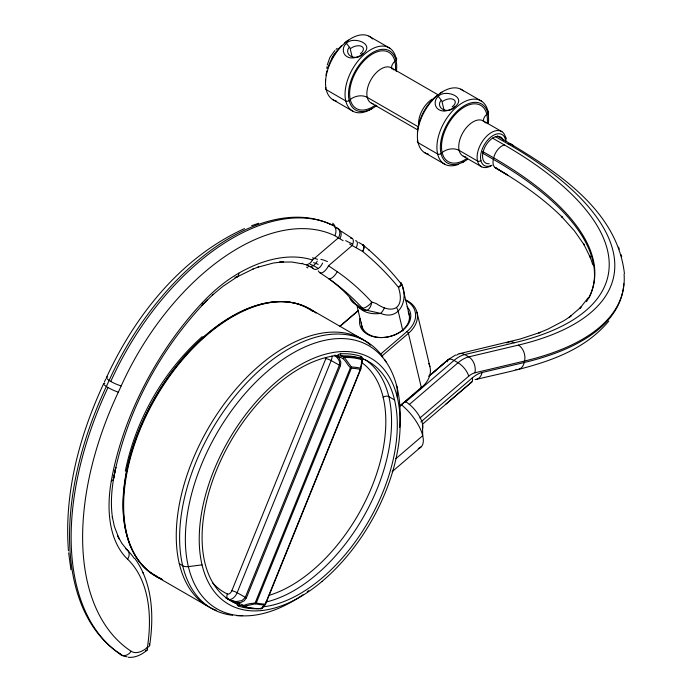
<?xml version="1.0" encoding="UTF-8"?>
<svg xmlns="http://www.w3.org/2000/svg" width="692" height="692" viewBox="0 0 692 692"><rect width="100%" height="100%" fill="white"/><g stroke="black" fill="none" stroke-linecap="round" stroke-linejoin="round"><path stroke-width="1.04" d="M401.594 284.127L401.585 284.343A4.066 3.581 -6.8 0 0 400.478 282.993A279.395 238.55 89 0 0 362.997 244.959A4.057 3.642 -70.7 0 0 362.53 244.665A8.131 3.59 -57.7 0 1 362.695 251.499A273.894 235.254 87.4 0 1 398.419 287.292A8.166 2.396 -33.6 0 0 401.031 282.89A4.066 3.927 -39.8 0 1 401.715 284.17C408.695 298.572 400.166 321.451 380.661 313.398A24.358 16.971 -13.4 0 1 357.928 306.054M326.909 68.551L326.996 66.795M149.662 645.376C154.048 616.174 152.716 583.46 134.966 558.617M125.321 471.209C135.606 419.672 163.174 371.63 202.28 336.554M327.255 64.97L329.902 57.419L334.859 50.464M237.598 605.431A4.697 2.716 -60 0 1 236.993 604.151A1.626 1.055 -6.9 0 1 238.437 603.744L238.835 603.061A13.079 12.681 -17.4 0 0 240.565 602.68L244.241 600.777L246.369 597.923L340.412 365.765L340.853 362.288L339.469 358.517A13.079 12.681 -17.4 0 0 338.466 357.124L338.682 356.276A1.626 0.571 45.2 0 1 337.878 355.152A2.664 1.54 -60 0 0 337.246 355.947L337.791 356.934L335.066 355.377M331.987 355.904A8.122 4.68 -60 0 1 331.183 360.567L237.131 592.724A8.122 4.68 -60 0 1 228.403 599.255A4.066 3.339 -64.9 0 1 227.426 594.013A4.057 2.344 -60 0 0 231.811 590.752L325.854 358.594A4.057 2.344 -60 0 0 326.183 357.513M103.575 383.809C79.476 435.718 63.949 493.266 68.456 550.867M105.772 379L104.336 382.122M106.438 377.581C135.104 315.448 181.019 257.415 244.492 228.602M262.588 606.815A2.111 1.22 -60 0 0 262.943 606.832L264.543 604.981A1.626 1.479 40.6 0 0 265.616 604.021L265.261 604.125A129.248 74.624 -60 0 1 256.274 602.974C252.026 603.329 245.738 603.779 242.607 606.304A138.037 79.701 -60 0 0 260.443 608.571A1.626 1.246 88.1 0 0 261.403 608.605A1.635 1.505 41.8 0 0 262.441 607.645L265.616 604.021L360.705 369.277L362.392 360.904A1.635 1.168 11.2 0 0 362.193 359.788A1.626 1.315 -72.7 0 0 361.587 358.888L361.406 358.594A6.695 1.972 -61.8 0 1 361.925 358.966L361.942 359.243A1.626 1.6 -36.3 0 1 361.968 359.537A2.154 1.626 16 0 1 362.089 359.33L362.34 359.157A2.111 1.22 -60 0 1 363.335 359.018A138.037 79.701 -60 0 1 383.005 491.848A138.037 79.701 -60 0 1 262.934 606.841L261.403 608.605A137.561 79.424 -60 0 1 243.61 606.33A1.626 1.315 -72.8 0 1 242.598 606.296M588.373 297.577L579.628 308.615L581.09 307.058L569.3 317.152L571.03 316.002L564.006 320.673L547.83 329.167L538.722 332.964L540.504 332.307L520.246 339.002L459.203 353.733M608.778 321.088C576.479 359.961 522.867 368.161 476.615 379.311M212.885 294.68L202.747 304.584L207.297 299.93C159.809 349.2 126.065 412.19 113.35 479.565L115.841 467.342C112.173 483.829 109.993 500.939 112.493 517.772L112.329 516.734L114.327 526.309L119.162 538.981L117.701 535.928L121.853 543.324L126.091 548.635M372.08 302.205A40.966 35.188 87.4 0 1 376.379 303.624C393.099 315.094 405.097 308.13 398.505 287.517M363.655 53.275C375.047 43.458 352.453 35.629 346.069 43.665C342.082 46.978 342.332 54.028 346.96 56.632C349.944 58.457 353.716 58.24 356.925 57.125C358.56 57.012 367.054 51.407 361.458 54.452M455.526 106.317C467.013 96.396 444.074 88.827 438.045 96.603C434.048 99.838 434.109 106.819 438.624 109.544C441.634 111.499 445.518 111.308 448.788 110.166C450.423 110.054 458.917 104.44 453.329 107.494M212.409 295.095L222.876 286.376L237.477 276.653M346.398 43.362L349.979 47.826L352.107 56.744M429.101 376.059L447.906 359.918M302.205 263.194A8.122 6.574 -72.3 0 0 312.507 260.01L338.388 237.84A8.114 6.609 -52.6 0 0 335.3 227.054M318.303 270.875A20.31 12.292 -58.5 0 0 319.505 272.423A8.114 3.529 -56.6 0 0 328.501 265.78L352.401 245.305A8.122 3.65 -60.1 0 0 350.671 238.325M339.677 326.365L358.413 310.319M339.746 326.589L358.473 310.552M380.591 354.174L407 331.555A30.855 21.504 -13.4 0 0 405.573 300.345M382.01 355.965L408.41 333.354A32.481 22.637 -13.4 0 0 405.123 299.636M429.023 376.128L448.537 359.407L455.613 354.987M429.057 376.111L448.537 359.407M399.379 406.291L419.681 388.904M399.448 406.515L421.367 387.736A32.481 22.637 -13.4 0 0 428.755 363.534M405.235 402.234L454.038 360.437A29.228 16.876 -60 0 1 464.73 354.563L514.39 342.782A347.531 135.805 12.5 0 0 504.382 144.948L492.488 138.08M409.257 404.552L458.052 362.755A29.228 16.876 -60 0 1 468.752 356.882L518.412 345.1A353.214 138.019 12.5 0 0 508.239 144.031L495.429 136.644M145.571 650.765A8.122 3.451 49.4 0 0 147.275 647.513L147.387 647.418A8.122 3.694 8.8 0 0 149.213 643.768M419.897 418.029L468.692 376.223A17.049 9.844 -60 0 1 474.928 372.798L524.588 361.016A365.393 142.786 12.5 0 0 624.08 274.222M420.848 421.982L472.325 377.884A26.798 15.475 -60 0 1 482.134 372.504L524.259 362.504A365.393 142.786 12.5 0 0 623.812 283.755M422.803 423.954L471.235 382.442M395.815 458.735L422.717 435.7L422.475 423.556M392.148 471.667L421.497 446.487M445.44 404.517L471.875 381.932M336.027 49.34L337.22 48.328M146.548 650.549C141.514 654.84 134.914 657.971 128.167 657.288M338.224 357.306C345.1 356.527 346.536 365.48 351.363 368.239A129.248 74.624 -60 0 1 360.35 369.39L360.705 369.277A1.626 1.133 11.6 0 0 360.48 368.153L362.201 359.788A137.561 79.424 -60 0 0 344.408 357.513A1.626 1.246 88.1 0 0 343.742 356.614L341.338 355.939A6.695 5.259 -49.2 0 0 339.175 356.086L338.682 356.276A1.341 0.77 -60 0 0 338.085 357.401L338.224 357.306A2.612 2.249 27.7 0 1 337.886 356.899M337.246 355.939A2.111 1.22 -60 0 0 336.459 355.584A138.037 79.701 -60 0 0 216.388 470.569A138.037 79.701 -60 0 0 236.058 603.415A2.111 1.22 -60 0 0 237.053 603.277L237.347 603.104A2.154 0.908 -15.5 0 1 237.711 602.94L238.212 602.749A2.612 2.604 -62.9 0 1 238.757 602.576L238.835 603.061M236.768 277.068L253.315 268.937M402.675 330.041L403.548 329.565M252.346 269.309L258.661 266.887M251.603 225.713L258.644 223.248M257.658 267.276L273.253 263.047L283.27 261.818L279.603 262.121L291.816 262.008L302.188 263.808M202.029 564.862L188.362 566.636A8.122 5.657 -13.4 0 1 182.671 565.693L179.306 563.746M238.169 602.741L229.623 599.877M362.971 244.968L362.989 244.977A8.131 3.417 -53 0 1 362.695 251.499L349.633 244.06M364.459 309.791L380.661 313.398A8.122 3.702 -61.8 0 0 384.518 307.507M340.412 365.765L331.183 360.567A4.057 0.778 22.1 0 0 325.854 358.594M246.369 597.923L237.131 592.724A4.057 0.778 22.1 0 0 231.811 590.752M337.246 271.653A226.033 194.149 87.4 0 1 371.82 302.188A8.122 4.048 -77.4 0 1 365.61 310.189A8.122 6.444 -70.1 0 1 362.504 308.208L360.203 307.196A12.205 3.365 41.7 0 1 358.534 306.236L355.757 304.333A185.101 147.785 -79.1 0 0 328.7 278.66L319.531 272.44M238.29 605.958L237.754 605.621M242.84 604.955L241.404 604.289M239.977 603.606L239.406 603.337M322.602 263.064A8.114 4.905 -61.8 0 1 312.888 268.262L306.608 264.811A8.114 5.873 -62.6 0 0 317.247 261.143M233.152 601.858L228.671 599.402M228.559 599.333L228.421 599.263A18.675 18.286 2.8 0 0 236.422 601.521L241.88 600.639L245.167 597.654L339.314 365.264C340.767 361.189 337.437 357.306 334.236 355.204M352.418 238.532L341.364 231.31M497.271 136.03C549.829 167.239 616.684 206.354 624.418 273.548M361.916 244.319L358.75 242.425M368.948 36.157L389.804 48.198M460.82 89.199L481.675 101.24M391.015 67.634L438.079 94.804M482.886 120.676L501.968 131.696M482.713 151.513L493.69 157.854A335.352 131.039 12.5 0 1 586.453 301.677M482.385 153.01L493.353 159.342A335.352 131.039 12.5 0 1 589.1 297.845M418.011 126.653L367.262 97.356A12.179 8.486 -13.4 0 0 350.282 99.553M371.414 103.169L417.553 129.811M463.277 156.21L481.675 166.833M332.428 99.397L353.283 111.438M424.291 152.439L445.155 164.48M310.051 309.039L362.755 339.469M394.57 399.941L388.826 396.628A138.037 79.666 -60 0 0 364.684 359.382M156.003 576.393L206.726 605.647M495.697 168.026L507.824 175.18L494.797 167.395C519.112 181.65 542.614 197.713 562.674 217.651L561.35 216.311L574.447 230.903L584.558 245.409L583.494 243.636L590.484 257.839L589.818 255.815L592.802 264.811M343.12 240.704L334.807 235.678A202.306 116.801 -60 0 0 121.212 385.885A252.416 145.735 -60 0 1 118.332 392.139A255.08 147.275 -60 0 0 131.108 651.25A8.122 6.626 -56.6 0 1 119.491 653.378A262.735 151.695 -60 0 1 106.334 386.491A20.302 2.396 25.2 0 1 104.803 383.437M401.645 284.101L401.715 284.17A8.174 1.799 -21.7 0 1 398.67 287.267M328.501 265.78L337.229 271.671A8.122 3.477 -55.3 0 1 328.691 278.668A220.687 190.905 85.3 0 1 362.487 308.225M357.859 306.011L356.423 304.791M363.681 245.876L362.997 245.132M438.296 96.37L441.842 100.859L444.203 110.781M362.201 360.593L362.392 360.904A1.626 1.592 -31.6 0 0 361.587 358.888L361.587 358.888A138.037 79.701 -60 0 0 343.734 356.614L343.37 358.473L344.408 357.513L351.406 366.994A1.626 1.272 -87.7 0 1 351.363 368.239L256.274 602.974A1.626 1.306 -77.5 0 1 255.469 603.822L243.61 606.33L243.411 605.215M360.964 358.093L361.613 359.494M142.95 572.526L143.452 573.616M618.57 247.139L619.236 249.163M621.07 254.647L621.745 256.689M416.965 312.256L429.922 366.648M402.908 331.027L398.203 311.27A8.131 3.46 49.4 0 0 396.611 307.758M356.856 305.198L362.634 329.357M402.597 287.05L410.045 318.372M70.921 569.767L68.655 552.83M262.38 607.256L262.441 607.645A1.626 1.548 -8.5 0 1 260.443 608.571L260.391 608.138M397.364 397.554L397.165 387.779A8.122 5.657 -13.4 0 0 396.248 385.297M489.201 163.71A15.025 8.676 -60 0 1 485.948 145.233A15.025 8.676 -60 0 1 503.292 140.459M418.539 123.825A20.302 11.721 -60 0 1 432.102 99.138M373.075 103.757A20.302 11.721 -60 0 1 371.44 78.897A20.302 11.721 -60 0 1 393.601 69.875M375.522 105.046A32.481 18.753 -60 0 1 349.659 94.804A32.481 18.753 -60 0 1 373.585 53.37A32.481 18.753 -60 0 1 395.383 70.662M391.62 68.785A12.179 8.486 -13.4 0 1 394.924 61.311M465.828 156.928A20.302 11.721 -60 0 1 462.931 132.579A20.302 11.721 -60 0 1 485.473 122.916M442.145 152.586A12.179 8.486 -13.4 0 1 459.125 150.389L477.497 161.002A2.439 1.695 -13.4 0 0 480.897 160.561M483.405 121.195A12.179 8.486 -13.4 0 1 486.787 114.344M467.394 158.087A32.481 18.753 -60 0 1 441.522 147.837A32.481 18.753 -60 0 1 465.448 106.404A32.481 18.753 -60 0 1 487.246 123.704M453.917 107.84A8.096 6.384 -3.6 0 1 442.646 109.258A8.096 6.384 -3.6 0 1 441.038 100.409M442.742 101.361A8.096 4.688 -21.1 0 1 453.684 99.536A8.096 4.688 -21.1 0 1 452.205 106.819M362.054 54.806A8.096 6.384 -3.6 0 1 350.775 56.216A8.096 6.384 -3.6 0 1 349.175 47.376M350.87 48.319A8.096 4.688 -21.1 0 1 361.821 46.494A8.096 4.688 -21.1 0 1 360.333 53.777M491.19 165.777A20.302 11.721 -60 0 1 477.099 157.231A20.302 11.721 -60 0 1 491.372 132.527A20.302 11.721 -60 0 1 505.809 140.467M505.402 137.094A2.439 1.695 -13.4 0 1 505.454 139.525M492.021 165.232A17.862 10.311 -60 0 1 480.551 156.885A17.862 10.311 -60 0 1 492.791 135.684A17.862 10.311 -60 0 1 505.757 141.453M487.86 110.962A2.439 1.695 -13.4 0 1 487.903 113.393M458.511 164.35A36.538 21.097 -60 0 1 436.989 144.983A36.538 21.097 -60 0 1 462.593 102.727A36.538 21.097 -60 0 1 488.474 114.907M464.159 161.452A36.538 21.097 -60 0 1 462.265 162.577M441.029 153.546A2.439 1.695 -13.4 0 1 437.629 153.987L418.106 142.716A2.439 1.695 -13.4 0 1 417.648 140.753M467.541 159.316A34.107 19.687 -60 0 1 440.372 148.555A34.107 19.687 -60 0 1 465.5 105.054A34.107 19.687 -60 0 1 488.388 123.219M428.573 154.238A36.538 21.097 -60 0 1 424.3 111.81A36.538 21.097 -60 0 1 463.389 90.903M417.423 132.579A34.107 19.687 -60 0 1 437.846 94.795M440.181 93.16A34.107 19.687 -60 0 1 441.946 92.114M372.287 108.41A36.538 21.097 -60 0 1 345.213 97.693A36.538 21.097 -60 0 1 366.345 52.678A36.538 21.097 -60 0 1 395.988 57.92M349.157 100.504A2.439 1.695 -13.4 0 1 345.766 100.945L326.243 89.675A2.439 1.695 -13.4 0 1 325.863 87.59M376.829 105.4A34.107 19.687 -60 0 1 348.526 95.963A34.107 19.687 -60 0 1 374.026 51.813A34.107 19.687 -60 0 1 396.343 71.622M396.118 57.998A2.439 1.695 -13.4 0 1 396.04 60.351M336.701 101.196A36.538 21.097 -60 0 1 333.094 57.609A36.538 21.097 -60 0 1 372.642 38.968M325.525 81.595A34.107 19.687 -60 0 1 325.551 79.537M326.001 75.246A34.107 19.687 -60 0 1 326.961 70.783M327.861 67.764A34.107 19.687 -60 0 1 341.433 45.715M344.824 42.662A34.107 19.687 -60 0 1 348.318 40.127M331.753 58.569A20.544 11.859 -60 0 1 335.871 52.384M447.231 361.674A12.179 5.181 49.4 0 1 454.038 360.437L458.052 362.755A12.179 5.181 49.4 0 1 468.692 376.223M456.556 355.238A12.179 8.728 76.6 0 1 464.73 354.563L468.752 356.882A12.179 8.728 76.6 0 1 474.928 372.798M506.743 343.007A12.179 8.728 76.6 0 1 514.39 342.782M504.382 144.948A12.179 7.032 -60 0 0 493.69 157.854L493.353 159.342A12.179 7.032 -60 0 0 497.41 168.493M472.325 377.884A12.179 5.181 49.4 0 1 470.24 382.737M482.134 372.504A12.179 8.728 76.6 0 1 475.067 379.553M515.86 369.459A12.179 8.728 76.6 0 0 524.259 362.504L524.588 361.016A12.179 8.728 76.6 0 0 518.412 345.1M508.239 144.031A12.179 7.032 -60 0 1 513.516 146.099M145.761 650.67A8.122 3.451 49.4 0 0 147.387 647.418A153.581 88.671 -60 0 0 127.605 559.197A130.615 75.411 -60 0 1 111.325 480.879A219.935 126.982 -60 0 1 202.393 302.62A130.615 75.411 -60 0 1 238.827 273.167A171.218 98.852 -60 0 1 312.507 260.01M313.588 262.657A45.473 20.673 51 0 1 318.225 264.396M329.504 224.45A20.31 16.565 -64.4 0 1 330.802 224.537A8.122 6.626 -64.4 0 1 334.807 235.687M238.827 273.167A8.122 4.714 60.2 0 1 234.873 277.207M147.275 647.513A23.666 13.658 -60 0 1 131.108 651.25M336.684 228.377A8.114 6.28 -49.5 0 1 339.755 238.636M351.96 243.67A43.864 11.652 15.1 0 1 345.68 240.626M312.369 257.848A51.346 8.399 28.2 0 1 317.576 259.336M320.88 259.31A35.949 17.162 45.8 0 1 327.454 261.611M107.744 377.053A20.302 2.846 24.2 0 0 109.128 380.427A8.122 1.142 24.2 0 0 121.212 385.885M330.802 224.537A209.961 121.221 -60 0 0 109.128 380.427A244.76 141.315 -60 0 1 106.334 386.491A8.122 0.96 25.2 0 0 118.332 392.139M120.676 654.052A31.322 18.078 -60 0 1 119.491 653.378M306.642 267.155A29.825 8.823 45.4 0 1 307.853 267.942M312.888 268.271A20.302 12.43 -62 0 1 312.334 267.484M310.224 264.301A25.63 8.2 43 0 1 318.493 268.643M332.688 223.222A44.167 21.703 -30.8 0 1 334.911 226.085M371.838 302.162A8.122 2.889 -42.3 0 1 362.504 308.208M355.558 240.704A8.122 3.572 -57.8 0 1 356.285 247.641M400.46 282.777A5.683 1.142 85.7 0 1 401.023 283.192M110.772 381.465A210.42 121.489 -60 0 1 332.938 225.237M107.987 387.52A263.202 151.963 -60 0 0 121.169 654.883A31.78 18.347 -60 0 0 126.947 656.691M125.771 548.92A8.122 6.565 -46.3 0 1 127.605 559.197M126.446 549.249A161.703 93.359 -60 0 1 134.239 558.383M113.168 477.489A8.122 3.538 10 0 1 111.325 480.879M202.393 302.62A8.122 2.491 43.2 0 1 201.796 305.155M362.323 244.691A5.285 1.064 43.7 0 1 362.617 244.76M369.528 250.469A23.32 1.073 42 0 1 368.594 249.587M355.576 304.454A19.203 12.231 1 0 1 349.806 298.01M356.856 305.172A8.131 2.483 -53.7 0 1 355.757 304.324M364.399 310.059A34.046 26.633 -88.6 0 1 357.634 306.487M361.259 362.236A133.98 77.357 -60 0 1 372.434 485.343A133.98 77.357 -60 0 1 268.375 595.553M227.434 594.013A133.98 77.357 -60 0 1 212.383 582.577M265.607 602.118A138.037 79.692 -60 0 0 360.964 521.171A138.037 79.692 -60 0 0 388.826 396.628A4.057 2.829 -13.4 0 0 383.169 397.364M228.403 599.255A138.037 79.692 -60 0 1 225.782 597.923M216.198 610.275A154.281 89.078 -60 0 1 208.716 427.5A154.281 89.078 -60 0 1 370.635 345.144M232.59 615.283A154.281 89.078 -60 0 1 211.986 429.602A154.281 89.078 -60 0 1 382.858 356.882M384.536 359.347A154.281 89.078 -60 0 1 386.127 361.925M242.641 615.646A154.281 89.078 -60 0 1 236.543 615.612M302.975 594.783A151.903 87.702 -60 0 1 185.413 543.108A151.903 87.702 -60 0 1 296.202 351.259A151.903 87.702 -60 0 1 399.682 427.319M308.77 590.613A151.903 87.702 -60 0 1 307.222 591.764M262.761 606.581A24.488 7.465 18.3 0 1 262.951 606.849M363.066 358.785A24.48 1.86 25.5 0 1 363.456 359.062M235.929 603.459A28.657 2.941 27.3 0 1 232.919 601.85M336.416 355.627A28.675 8.131 16.5 0 1 335.248 355.221M361.7 360.913A13.079 1.998 -69.7 0 1 361.605 361.336M229.649 599.817A33.199 32.541 34.8 0 1 228.818 599.393M246.681 606.91A138.037 79.701 -60 0 1 240.349 605.249A1.626 1.315 -71.5 0 0 238.489 606.036A139.663 80.635 -60 0 0 258.73 608.623M240.366 605.206A6.289 5.052 -56.6 0 1 238.489 603.908L238.437 603.744A1.341 0.77 -60 0 1 238.766 602.585M237.01 604.133A2.664 1.54 -60 0 1 237.053 603.268M361.942 359.52A1.341 0.77 -60 0 0 361.942 359.252A1.626 1.055 -6.9 0 1 362.392 358.283A2.664 1.54 -60 0 1 362.34 359.157M337.86 355.117A5.138 2.967 -60 0 1 340.628 353.897M361.068 356.518A5.259 3.036 -60 0 1 362.426 358.248M407 331.555A1.626 0.692 49.4 0 1 408.41 333.354L421.367 387.736A1.626 0.692 49.4 0 1 420.494 388.212A30.855 21.504 -13.4 0 0 421.982 386.845M407.104 306.841A25.985 18.104 -13.4 0 1 389.726 336.485A25.985 18.104 -13.4 0 1 360.004 318.554M408.211 311.884A24.358 16.971 -13.4 0 1 388.852 336.727A24.358 16.971 -13.4 0 1 361.449 322.256M161.271 578.685A154.082 88.957 -60 0 1 154.247 399.301A154.082 88.957 -60 0 1 313.225 311.357M157.525 576.635A153.814 88.81 -60 0 1 155.432 396.577A153.814 88.81 -60 0 1 312.36 311.132M162.568 579.515A154.281 89.078 -60 0 1 155.432 398.281A154.281 89.078 -60 0 1 315.985 313.078M401.36 404.69A32.481 13.823 49.4 0 1 421.307 431.254A32.481 13.823 49.4 0 1 418.288 448.425M405.823 401.767A20.302 8.641 49.4 0 1 422.518 428.876M350.334 367.954L255.244 602.697L255.469 603.822A130.399 75.281 -60 0 0 264.543 604.981A1.626 1.272 -87.7 0 0 265.261 604.125L360.35 369.39A1.626 1.306 -77.5 0 0 360.48 368.153A130.399 75.281 -60 0 0 351.406 366.994L350.334 367.954M361.362 358.517L361.345 358.499A1.626 1.315 -71.5 0 1 360.913 356.38A139.663 80.635 -60 0 0 340.672 353.794A1.626 1.246 87.1 0 0 341.338 355.939A138.037 79.701 -60 0 1 361.345 358.499L361.38 358.543M322.117 581.358A142.102 82.045 -60 0 0 373.308 359.736A142.102 82.045 -60 0 0 203.664 502.53A142.102 82.045 -60 0 0 322.117 581.358"/></g></svg>
